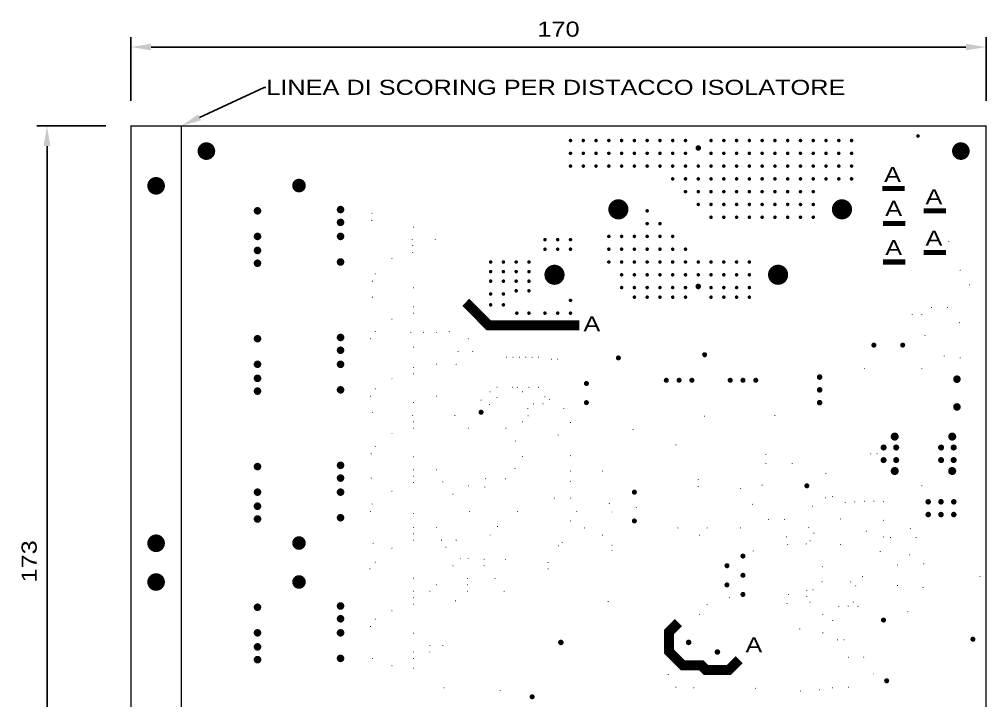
# Model space of a CAD drawing. Extents: x 488 to 701, y 648 to 929.
# Drawn here: x 488.4 to 680.7, y 794 to 929.3 of the extents above; entities that cross this region are included whole.
import ezdxf
from ezdxf import colors
from ezdxf.entities.mleader import LeaderData, LeaderLine
from ezdxf.math import Vec2, Vec3

# ---------------------------------------------------------------- set-up
doc = ezdxf.new("R2010")
doc.units = 0
doc.header["$LTSCALE"] = 10
doc.header["$MEASUREMENT"] = 0
doc.layers.get('0').update_dxf_attribs({"linetype": 'CONTINUOUS'})
doc.layers.get('Defpoints').update_dxf_attribs({"linetype": 'CONTINUOUS'})
for name, color, linetype in [('25-334-1_DRL', 1, 'CONTINUOUS'), ('QUOTE', 6, 'CONTINUOUS'), ('THRUHOLE_NPT', 15, 'CONTINUOUS'), ('THRUHOLE_TAP', 7, 'CONTINUOUS')]:
    doc.layers.add(name, color=color, linetype=linetype)
doc.styles.add('STILE3', font='arial.ttf', dxfattribs={"width": 1.2, "height": 3})
doc.dimstyles.new('QUOTE', dxfattribs={"dimscale": 0, "dimtxt": 3, "dimasz": 4, "dimexe": 2, "dimexo": 5, "dimgap": 2, "dimtad": 1, "dimdec": 1, "dimzin": 13, "dimdsep": 46, "dimtxsty": 'STILE3', "dimcen": 0, "dimclrt": 7, "dimadec": 0, "dimazin": 0, "dimtfac": 0.666667, "dimtdec": 1, "dimtofl": 0, "dimtmove": 2, "dimatfit": 3, "dimfxl": 0, "dimtolj": 1, "dimtzin": 13, "dimarcsym": 0})

# ---------------------------------------------------------------- blocks, each defined once
blk = doc.blocks.new('*D21')
at = {"layer": 'Defpoints', "color": 0, "transparency": 16777216}
for p in [(680.54, 923.78), (510.54, 908.12), (680.54, 908.12)]:
    blk.add_point(p, dxfattribs=at)
at = {"layer": 'QUOTE', "color": 0, "lineweight": -2, "transparency": 16777216}
for p, q in [((510.54, 913.12), (510.54, 925.78)), ((680.54, 913.12), (680.54, 925.78)), ((514.54, 923.78), (676.54, 923.78))]:
    blk.add_line(p, q, dxfattribs=at)
at = {"layer": 'QUOTE', "color": 0, "transparency": 16777216}
for points in [[(514.54, 924.45), (514.54, 923.12), (510.54, 923.78)], [(676.54, 924.45), (676.54, 923.12), (680.54, 923.78)]]:
    blk.add_solid(points, dxfattribs=at)
at = {"layer": 'QUOTE', "color": 7, "transparency": 16777216, "insert": (595.54, 927.32), "char_height": 3, "attachment_point": 5, "style": 'STILE3'}
blk.add_mtext('\\A1;170', dxfattribs=at)
blk = doc.blocks.new('*D22')
at = {"layer": 'Defpoints', "color": 0, "transparency": 16777216}
for p in [(510.54, 908.12), (493.85, 735.12), (510.54, 735.12)]:
    blk.add_point(p, dxfattribs=at)
at = {"layer": 'QUOTE', "color": 0, "lineweight": -2, "transparency": 16777216}
for p, q in [((505.54, 908.12), (491.85, 908.12)), ((493.85, 904.12), (493.85, 739.12)), ((505.54, 735.12), (491.85, 735.12))]:
    blk.add_line(p, q, dxfattribs=at)
at = {"layer": 'QUOTE', "color": 0, "transparency": 16777216}
for points in [[(493.19, 904.12), (494.52, 904.12), (493.85, 908.12)], [(493.19, 739.12), (494.52, 739.12), (493.85, 735.12)]]:
    blk.add_solid(points, dxfattribs=at)
at = {"layer": 'QUOTE', "color": 7, "transparency": 16777216, "insert": (490.32, 821.62), "char_height": 3, "attachment_point": 5, "rotation": 90, "style": 'STILE3'}
blk.add_mtext('\\A1;173', dxfattribs=at)
blk = doc.blocks.new('ROUND_1')
at = {"const_width": 1.75006}
blk.add_lwpolyline([(-0.87503, 0, 1), (0.87503, 0, 1)], format="xyb", close=True, dxfattribs=at)
blk = doc.blocks.new('ROUND_32')
at = {"const_width": 0.35052}
blk.add_lwpolyline([(-0.17526, 0, 1), (0.17526, 0, 1)], format="xyb", close=True, dxfattribs=at)
blk = doc.blocks.new('ROUND_42')
at = {"const_width": 0.35052}
blk.add_lwpolyline([(-0.17526, 0, 1), (0.17526, 0, 1)], format="xyb", close=True, dxfattribs=at)
blk = doc.blocks.new('ROUND_74')
at = {"const_width": 1.35001}
blk.add_lwpolyline([(-0.675004, 0, 1), (0.675004, 0, 1)], format="xyb", close=True, dxfattribs=at)
blk = doc.blocks.new('ROUND_75')
at = {"const_width": 0.54991}
blk.add_lwpolyline([(-0.274954, 0, 1), (0.274954, 0, 1)], format="xyb", close=True, dxfattribs=at)
blk = doc.blocks.new('ROUND_77')
at = {"const_width": 2.00025}
blk.add_lwpolyline([(-1.000124, 0, 1), (1.000124, 0, 1)], format="xyb", close=True, dxfattribs=at)
blk = doc.blocks.new('ROUND_78')
at = {"const_width": 0.75057}
blk.add_lwpolyline([(-0.375284, 0, 1), (0.375284, 0, 1)], format="xyb", close=True, dxfattribs=at)
blk = doc.blocks.new('ROUND_79')
at = {"const_width": 0.8001}
blk.add_lwpolyline([(-0.40005, 0, 1), (0.40005, 0, 1)], format="xyb", close=True, dxfattribs=at)
blk = doc.blocks.new('ROUND_80')
at = {"const_width": 0.59944}
blk.add_lwpolyline([(-0.29972, 0, 1), (0.29972, 0, 1)], format="xyb", close=True, dxfattribs=at)
blk = doc.blocks.new('ROUND_81')
at = {"const_width": 0.50038}
blk.add_lwpolyline([(-0.25019, 0, 1), (0.25019, 0, 1)], format="xyb", close=True, dxfattribs=at)
blk = doc.blocks.new('ROUND_82')
at = {"const_width": 0.10033}
blk.add_lwpolyline([(-0.050164, 0, 1), (0.050164, 0, 1)], format="xyb", close=True, dxfattribs=at)
blk = doc.blocks.new('ROUND_84')
at = {"const_width": 0.10033}
blk.add_lwpolyline([(-0.050164, 0, 1), (0.050164, 0, 1)], format="xyb", close=True, dxfattribs=at)
blk = doc.blocks.new('ROUND_85')
at = {"const_width": 0.10033}
blk.add_lwpolyline([(-0.050164, 0, 1), (0.050164, 0, 1)], format="xyb", close=True, dxfattribs=at)
blk = doc.blocks.new('ROUND_35')
at = {"const_width": 0.10033}
blk.add_lwpolyline([(-0.050164, 0, 1), (0.050164, 0, 1)], format="xyb", close=True, dxfattribs=at)
blk = doc.blocks.new('ROUND_71')
at = {"const_width": 0.50038}
blk.add_lwpolyline([(-0.25019, 0, 1), (0.25019, 0, 1)], format="xyb", close=True, dxfattribs=at)

msp = doc.modelspace()

# ---------------------------------------------------------------- linework, layer by layer
at = {"layer": '25-334-1_DRL'}
for points, const_width in [([(510.54, 908.12), (510.54, 735.12), (680.54, 735.12), (680.54, 908.12), (510.54, 908.12)], 0.254), ([(520.54, 735.12), (520.54, 908.12)], 0.254), ([(664.35, 895.69), (659.91, 895.69)], 1), ([(668.16, 891.25), (672.61, 891.25)], 1), ([(660.03, 888.71), (664.48, 888.71)], 1), ([(668.16, 882.99), (672.61, 882.99)], 1), ([(664.48, 881.09), (660.03, 881.09)], 1), ([(577.1, 873.09), (581.67, 868.52), (599.71, 868.52)], 2), ([(631.46, 802.1), (629.43, 800.06), (624.85, 800.06), (623.96, 800.95), (620.28, 800.95), (617.49, 803.75), (617.49, 807.56), (619.39, 809.46)], 2)]:
    msp.add_lwpolyline(points, dxfattribs=dict(at, const_width=const_width))

# ---------------------------------------------------------------- block references
for name, p in [('ROUND_42', (667.02, 906.11)), ('ROUND_1', (525.54, 903.12)), ('ROUND_32', (597.93, 905.22)), ('ROUND_32', (600.47, 905.22)), ('ROUND_32', (603.01, 905.22)), ('ROUND_32', (605.55, 905.22)), ('ROUND_32', (608.09, 905.22)), ('ROUND_32', (610.63, 905.22)), ('ROUND_32', (613.17, 905.22)), ('ROUND_32', (615.71, 905.22)), ('ROUND_32', (618.25, 905.22)), ('ROUND_32', (620.79, 905.22)), ('ROUND_75', (623.33, 903.73)), ('ROUND_32', (625.87, 905.22)), ('ROUND_32', (628.41, 905.22)), ('ROUND_32', (630.95, 905.22)), ('ROUND_32', (633.49, 905.22)), ('ROUND_32', (636.03, 905.22)), ('ROUND_32', (638.57, 905.22)), ('ROUND_32', (641.11, 905.22)), ('ROUND_32', (643.65, 905.22)), ('ROUND_32', (646.19, 905.22)), ('ROUND_32', (648.73, 905.22)), ('ROUND_32', (651.27, 905.22)), ('ROUND_32', (653.81, 905.22)), ('ROUND_1', (675.54, 903.12)), ('ROUND_32', (597.93, 902.68)), ('ROUND_32', (600.47, 902.68)), ('ROUND_32', (603.01, 902.68)), ('ROUND_32', (605.55, 902.68)), ('ROUND_32', (608.09, 902.68)), ('ROUND_32', (610.63, 902.68)), ('ROUND_32', (613.17, 902.68)), ('ROUND_32', (615.71, 902.68)), ('ROUND_32', (618.25, 902.68)), ('ROUND_32', (620.79, 902.68)), ('ROUND_32', (625.87, 902.68)), ('ROUND_32', (628.41, 902.68)), ('ROUND_32', (630.95, 902.68)), ('ROUND_32', (633.49, 902.68)), ('ROUND_32', (636.03, 902.68)), ('ROUND_32', (638.57, 902.68)), ('ROUND_32', (641.11, 902.68)), ('ROUND_32', (643.65, 902.68)), ('ROUND_32', (646.19, 902.68)), ('ROUND_32', (648.73, 902.68)), ('ROUND_32', (651.27, 902.68)), ('ROUND_32', (653.81, 902.68)), ('ROUND_32', (597.93, 900.14)), ('ROUND_32', (600.47, 900.14)), ('ROUND_32', (603.01, 900.14)), ('ROUND_32', (605.55, 900.14)), ('ROUND_32', (608.09, 900.14)), ('ROUND_32', (610.63, 900.14)), ('ROUND_32', (613.17, 900.14)), ('ROUND_32', (615.71, 900.14)), ('ROUND_32', (618.25, 900.14)), ('ROUND_32', (620.79, 900.14)), ('ROUND_32', (623.33, 900.14)), ('ROUND_32', (625.87, 900.14)), ('ROUND_32', (628.41, 900.14)), ('ROUND_32', (630.95, 900.14)), ('ROUND_32', (633.49, 900.14)), ('ROUND_32', (636.03, 900.14)), ('ROUND_32', (638.57, 900.14)), ('ROUND_32', (641.11, 900.14)), ('ROUND_32', (643.65, 900.14)), ('ROUND_32', (646.19, 900.14)), ('ROUND_32', (648.73, 900.14)), ('ROUND_32', (651.27, 900.14)), ('ROUND_32', (653.81, 900.14)), ('ROUND_1', (515.54, 896.22)), ('ROUND_74', (543.95, 896.27)), ('ROUND_32', (618.25, 897.6)), ('ROUND_32', (620.79, 897.6)), ('ROUND_32', (623.33, 897.6)), ('ROUND_32', (625.87, 897.6)), ('ROUND_32', (628.41, 897.6)), ('ROUND_32', (630.95, 897.6)), ('ROUND_32', (633.49, 897.6)), ('ROUND_32', (636.03, 897.6)), ('ROUND_32', (638.57, 897.6)), ('ROUND_32', (641.11, 897.6)), ('ROUND_32', (643.65, 897.6)), ('ROUND_32', (646.19, 897.6)), ('ROUND_32', (648.73, 897.6)), ('ROUND_32', (651.27, 897.6)), ('ROUND_32', (653.81, 897.6)), ('ROUND_32', (620.79, 895.06)), ('ROUND_32', (623.33, 895.06)), ('ROUND_32', (625.87, 895.06)), ('ROUND_32', (628.41, 895.06)), ('ROUND_32', (630.95, 895.06)), ('ROUND_32', (633.49, 895.06)), ('ROUND_32', (636.03, 895.06)), ('ROUND_32', (638.57, 895.06)), ('ROUND_32', (641.11, 895.06)), ('ROUND_32', (643.65, 895.06)), ('ROUND_32', (646.19, 895.06)), ('ROUND_77', (607.45, 891.55)), ('ROUND_32', (623.33, 892.52)), ('ROUND_32', (625.87, 892.52)), ('ROUND_32', (628.41, 892.52)), ('ROUND_32', (630.95, 892.52)), ('ROUND_32', (633.49, 892.52)), ('ROUND_32', (636.03, 892.52)), ('ROUND_32', (638.57, 892.52)), ('ROUND_32', (641.11, 892.52)), ('ROUND_32', (643.65, 892.52)), ('ROUND_32', (646.19, 892.52)), ('ROUND_77', (651.9, 891.55)), ('ROUND_78', (535.7, 891.25)), ('ROUND_78', (552.21, 891.5)), ('ROUND_85', (558.48, 890.79)), ('ROUND_32', (613.17, 891.25)), ('ROUND_78', (552.21, 888.96)), ('ROUND_85', (558.43, 889.34)), ('ROUND_32', (613.17, 888.71)), ('ROUND_32', (615.71, 888.71)), ('ROUND_32', (625.87, 889.98)), ('ROUND_32', (628.41, 889.98)), ('ROUND_32', (630.95, 889.98)), ('ROUND_32', (633.49, 889.98)), ('ROUND_32', (636.03, 889.98)), ('ROUND_32', (638.57, 889.98)), ('ROUND_32', (641.11, 889.98)), ('ROUND_32', (643.65, 889.98)), ('ROUND_32', (646.19, 889.98)), ('ROUND_78', (535.7, 886.17)), ('ROUND_78', (552.21, 886.17)), ('ROUND_85', (566.74, 888)), ('ROUND_84', (566.43, 885.53)), ('ROUND_84', (571.01, 885.53)), ('ROUND_32', (592.85, 885.53)), ('ROUND_32', (595.39, 885.53)), ('ROUND_32', (597.93, 885.53)), ('ROUND_32', (605.55, 886.17)), ('ROUND_32', (608.09, 886.17)), ('ROUND_32', (610.63, 886.17)), ('ROUND_32', (613.17, 886.17)), ('ROUND_32', (615.71, 886.17)), ('ROUND_32', (618.25, 886.17)), ('ROUND_85', (673.16, 885.2)), ('ROUND_78', (535.7, 883.38)), ('ROUND_85', (566.56, 884.39)), ('ROUND_85', (566.56, 882.99)), ('ROUND_32', (592.85, 883.63)), ('ROUND_32', (595.39, 883.63)), ('ROUND_32', (597.93, 883.63)), ('ROUND_32', (605.55, 883.63)), ('ROUND_32', (608.09, 883.63)), ('ROUND_32', (610.63, 883.63)), ('ROUND_32', (613.17, 883.63)), ('ROUND_32', (615.71, 883.63)), ('ROUND_32', (618.25, 883.63)), ('ROUND_32', (620.79, 883.63)), ('ROUND_78', (535.7, 880.84)), ('ROUND_78', (552.21, 881.09)), ('ROUND_85', (562.44, 881.79)), ('ROUND_32', (582.05, 881.09)), ('ROUND_32', (584.59, 881.09)), ('ROUND_32', (587.13, 881.09)), ('ROUND_32', (589.67, 881.09)), ('ROUND_32', (605.55, 881.09)), ('ROUND_32', (608.09, 881.09)), ('ROUND_32', (610.63, 881.09)), ('ROUND_32', (613.17, 881.09)), ('ROUND_32', (615.71, 881.09)), ('ROUND_32', (618.25, 881.09)), ('ROUND_32', (620.79, 881.09)), ('ROUND_32', (623.33, 881.09)), ('ROUND_32', (625.87, 881.09)), ('ROUND_32', (628.41, 881.09)), ('ROUND_32', (630.95, 881.09)), ('ROUND_32', (633.49, 881.09)), ('ROUND_32', (582.05, 879.18)), ('ROUND_32', (584.59, 879.18)), ('ROUND_32', (587.13, 879.18)), ('ROUND_32', (589.67, 879.18)), ('ROUND_77', (594.75, 878.55)), ('ROUND_32', (608.09, 878.55)), ('ROUND_32', (610.63, 878.55)), ('ROUND_32', (613.17, 878.55)), ('ROUND_32', (615.71, 878.55)), ('ROUND_32', (618.25, 878.55)), ('ROUND_32', (620.79, 878.55)), ('ROUND_32', (623.33, 878.55)), ('ROUND_32', (625.87, 878.55)), ('ROUND_32', (628.41, 878.55)), ('ROUND_32', (630.95, 878.55)), ('ROUND_32', (633.49, 878.55)), ('ROUND_77', (639.2, 878.55)), ('ROUND_85', (675.4, 879.44)), ('ROUND_85', (558.56, 877.28)), ('ROUND_85', (559.12, 878.73)), ('ROUND_32', (582.05, 877.28)), ('ROUND_32', (584.59, 877.28)), ('ROUND_32', (587.13, 877.28)), ('ROUND_32', (589.67, 877.28)), ('ROUND_85', (566.74, 875.96)), ('ROUND_32', (582.05, 874.74)), ('ROUND_32', (584.59, 874.74)), ('ROUND_32', (587.13, 875.37)), ('ROUND_32', (589.67, 875.37)), ('ROUND_32', (608.09, 876.01)), ('ROUND_32', (610.63, 876.01)), ('ROUND_32', (613.17, 876.01)), ('ROUND_32', (615.71, 876.01)), ('ROUND_32', (618.25, 876.01)), ('ROUND_32', (620.79, 876.01)), ('ROUND_75', (623.33, 876.23)), ('ROUND_32', (625.87, 876.01)), ('ROUND_32', (628.41, 876.01)), ('ROUND_32', (630.95, 876.01)), ('ROUND_32', (633.49, 876.01)), ('ROUND_85', (677.23, 876.57)), ('ROUND_84', (558.56, 874.1)), ('ROUND_32', (597.93, 873.47)), ('ROUND_32', (610.63, 874.1)), ('ROUND_32', (613.17, 874.1)), ('ROUND_32', (615.71, 874.1)), ('ROUND_32', (618.25, 874.1)), ('ROUND_32', (620.79, 874.1)), ('ROUND_32', (625.87, 874.1)), ('ROUND_32', (628.41, 874.1)), ('ROUND_32', (630.95, 874.1)), ('ROUND_32', (633.49, 874.1)), ('ROUND_85', (566.69, 872.2)), ('ROUND_32', (582.05, 872.58)), ('ROUND_32', (584.59, 872.58)), ('ROUND_32', (587.26, 870.93)), ('ROUND_32', (589.67, 870.93)), ('ROUND_32', (592.85, 870.93)), ('ROUND_32', (595.39, 870.93)), ('ROUND_32', (597.93, 870.93)), ('ROUND_85', (669.68, 872.07)), ('ROUND_85', (672.86, 872.07)), ('ROUND_85', (562.44, 869.72)), ('ROUND_85', (566.69, 870.93)), ('ROUND_85', (665.87, 870.68)), ('ROUND_85', (667.78, 870.68)), ('ROUND_85', (559.12, 867.3)), ('ROUND_85', (573.8, 867.25)), ('ROUND_84', (675.27, 869.02)), ('ROUND_78', (535.7, 865.85)), ('ROUND_78', (552.21, 866.1)), ('ROUND_85', (558.18, 865.85)), ('ROUND_84', (566.18, 867.12)), ('ROUND_84', (568.72, 867.12)), ('ROUND_84', (571.26, 867.12)), ('ROUND_84', (577.61, 865.85)), ('ROUND_85', (668.41, 866.48)), ('ROUND_78', (552.21, 863.56)), ('ROUND_85', (566.74, 864.15)), ('ROUND_81', (658.25, 864.58)), ('ROUND_81', (663.97, 864.58)), ('ROUND_85', (575.58, 863.31)), ('ROUND_85', (578.5, 863.31)), ('ROUND_84', (585.23, 862.17)), ('ROUND_84', (586.5, 862.17)), ('ROUND_85', (587.77, 862.17)), ('ROUND_84', (589.04, 862.17)), ('ROUND_84', (590.31, 862.17)), ('ROUND_84', (591.6, 862.17)), ('ROUND_85', (594.12, 861.79)), ('ROUND_85', (595.39, 861.79)), ('ROUND_81', (607.45, 862.04)), ('ROUND_81', (624.6, 862.67)), ('ROUND_85', (672.22, 862.42)), ('ROUND_85', (675.4, 862.04)), ('ROUND_78', (535.7, 860.77)), ('ROUND_78', (552.21, 860.77)), ('ROUND_85', (566.69, 860.13)), ('ROUND_84', (571.26, 860.77)), ('ROUND_84', (575.2, 860.77)), ('ROUND_85', (656.35, 859.91)), ('ROUND_85', (667.78, 859.88)), ('ROUND_78', (535.7, 857.98)), ('ROUND_85', (562.44, 857.91)), ('ROUND_85', (566.69, 858.86)), ('ROUND_81', (616.98, 857.59)), ('ROUND_81', (619.52, 857.59)), ('ROUND_81', (622.06, 857.59)), ('ROUND_81', (629.68, 857.59)), ('ROUND_81', (632.22, 857.59)), ('ROUND_81', (634.76, 857.59)), ('ROUND_75', (647.46, 858.23)), ('ROUND_78', (674.76, 857.81)), ('ROUND_78', (535.7, 855.44)), ('ROUND_78', (552.21, 855.69)), ('ROUND_85', (559.12, 855.89)), ('ROUND_85', (583.32, 856.2)), ('ROUND_85', (586.37, 856.2)), ('ROUND_85', (587.39, 856.2)), ('ROUND_85', (589.67, 856.2)), ('ROUND_85', (591.58, 856.2)), ('ROUND_81', (601.1, 856.96)), ('ROUND_75', (647.46, 855.69)), ('ROUND_85', (558.18, 854.42)), ('ROUND_85', (571.26, 854.42)), ('ROUND_85', (581.93, 855.31)), ('ROUND_85', (583.32, 854.17)), ('ROUND_85', (588.4, 855.31)), ('ROUND_85', (592.85, 854.29)), ('ROUND_84', (593.74, 853.78)), ('ROUND_85', (566.74, 853.2)), ('ROUND_85', (580.15, 853.66)), ('ROUND_85', (581.8, 852.77)), ('ROUND_85', (589.47, 851.96)), ('ROUND_85', (590.56, 852.9)), ('ROUND_85', (592.47, 852.9)), ('ROUND_85', (596.58, 851.96)), ('ROUND_81', (601.1, 853.15)), ('ROUND_75', (647.46, 853.15)), ('ROUND_78', (674.76, 852.3)), ('ROUND_84', (558.56, 851.24)), ('ROUND_84', (566.56, 850.61)), ('ROUND_84', (574.94, 850.61)), ('ROUND_81', (580.15, 851.24)), ('ROUND_85', (589.5, 850.53)), ('ROUND_85', (624.6, 850.48)), ('ROUND_85', (638.57, 850.61)), ('ROUND_85', (566.69, 849.34)), ('ROUND_85', (566.69, 848.07)), ('ROUND_85', (577.61, 848.07)), ('ROUND_85', (585.1, 848.07)), ('ROUND_84', (588.4, 849.34)), ('ROUND_85', (597.93, 849.21)), ('ROUND_85', (562.44, 846.99)), ('ROUND_85', (595.47, 846.72)), ('ROUND_85', (610.38, 847.82)), ('ROUND_79', (662.39, 846.41)), ('ROUND_79', (673.82, 846.41)), ('ROUND_85', (559.12, 844.44)), ('ROUND_85', (587.01, 845.53)), ('ROUND_85', (618.88, 844.77)), ('ROUND_80', (660.18, 844.24)), ('ROUND_80', (662.68, 844.24)), ('ROUND_80', (671.61, 844.24)), ('ROUND_80', (674.11, 844.24)), ('ROUND_85', (558.31, 842.99)), ('ROUND_85', (566.74, 842.41)), ('ROUND_85', (588.4, 842.48)), ('ROUND_85', (597.93, 842.61)), ('ROUND_85', (636.79, 842.86)), ('ROUND_85', (657.62, 842.99)), ('ROUND_85', (658.89, 842.99)), ('ROUND_78', (535.7, 840.45)), ('ROUND_78', (552.21, 840.7)), ('ROUND_84', (636.79, 841.08)), ('ROUND_84', (642, 841.08)), ('ROUND_80', (660.18, 841.74)), ('ROUND_80', (662.68, 841.74)), ('ROUND_80', (671.61, 841.74)), ('ROUND_80', (674.11, 841.74)), ('ROUND_78', (552.21, 838.16)), ('ROUND_84', (566.69, 839.81)), ('ROUND_85', (566.69, 838.54)), ('ROUND_84', (571.26, 839.81)), ('ROUND_85', (586.88, 840.07)), ('ROUND_84', (597.93, 839.56)), ('ROUND_84', (604.28, 839.56)), ('ROUND_85', (648.68, 839.1)), ('ROUND_79', (662.39, 839.57)), ('ROUND_79', (673.82, 839.57)), ('ROUND_85', (558.3, 838.16)), ('ROUND_85', (566.69, 837.27)), ('ROUND_84', (572.53, 837.4)), ('ROUND_85', (577.61, 836.64)), ('ROUND_85', (581.04, 838.04)), ('ROUND_85', (584.98, 838.04)), ('ROUND_85', (597.93, 837.53)), ('ROUND_85', (623.33, 837.91)), ('ROUND_85', (623.33, 836.51)), ('ROUND_85', (636.03, 836.77)), ('ROUND_81', (644.92, 836.64)), ('ROUND_84', (667.78, 836.64)), ('ROUND_78', (535.7, 835.37)), ('ROUND_78', (552.21, 835.37)), ('ROUND_85', (562.44, 835.56)), ('ROUND_85', (574.56, 834.99)), ('ROUND_84', (580.91, 836.39)), ('ROUND_81', (610.63, 835.37)), ('ROUND_85', (631.71, 836.13)), ('ROUND_78', (535.7, 832.58)), ('ROUND_85', (558.48, 833.01)), ('ROUND_85', (594.7, 834.18)), ('ROUND_85', (597.98, 834.18)), ('ROUND_85', (605.63, 833.13)), ('ROUND_85', (634.12, 832.96)), ('ROUND_85', (648.6, 834.23)), ('ROUND_85', (650, 834.48)), ('ROUND_85', (652.54, 833.34)), ('ROUND_85', (654.44, 833.46)), ('ROUND_85', (656.35, 833.59)), ('ROUND_85', (658.25, 833.59)), ('ROUND_85', (660.16, 833.46)), ('ROUND_75', (669.05, 833.46)), ('ROUND_75', (671.59, 833.46)), ('ROUND_75', (674.13, 833.46)), ('ROUND_78', (552.21, 830.29)), ('ROUND_85', (558.18, 831.56)), ('ROUND_85', (566.74, 831.1)), ('ROUND_82', (577.86, 831.56)), ('ROUND_85', (587.39, 831.56)), ('ROUND_85', (599.2, 831.56)), ('ROUND_85', (606.18, 831.43)), ('ROUND_85', (611.01, 832.32)), ('ROUND_85', (646.06, 832.58)), ('ROUND_75', (669.05, 830.92)), ('ROUND_75', (671.59, 830.92)), ('ROUND_75', (674.13, 830.92)), ('ROUND_78', (535.7, 830.04)), ('ROUND_85', (597.93, 829.65)), ('ROUND_81', (610.63, 829.65)), ('ROUND_85', (637.3, 829.91)), ('ROUND_85', (640.47, 829.91)), ('ROUND_85', (651.62, 830.04)), ('ROUND_84', (660.16, 829.78)), ('ROUND_1', (515.54, 825.22)), ('ROUND_84', (566.69, 828.38)), ('ROUND_85', (566.69, 827.11)), ('ROUND_84', (571.26, 828.38)), ('ROUND_85', (581.93, 826.86)), ('ROUND_85', (583.4, 828.56)), ('ROUND_85', (600.72, 828.26)), ('ROUND_85', (619.27, 828.26)), ('ROUND_85', (625.11, 828.26)), ('ROUND_85', (631.71, 828.26)), ('ROUND_84', (645.3, 828.38)), ('ROUND_85', (646.32, 827.24)), ('ROUND_84', (656.73, 827.62)), ('ROUND_85', (665.49, 828.13)), ('ROUND_74', (543.95, 825.27)), ('ROUND_84', (558.69, 825.21)), ('ROUND_85', (566.69, 825.84)), ('ROUND_84', (572.28, 825.84)), ('ROUND_84', (575.2, 825.84)), ('ROUND_84', (596.28, 825.34)), ('ROUND_85', (604.28, 826.84)), ('ROUND_85', (623.58, 826.84)), ('ROUND_85', (640.86, 826.48)), ('ROUND_85', (641.11, 824.96)), ('ROUND_85', (644.79, 825.08)), ('ROUND_85', (645.55, 825.72)), ('ROUND_85', (651.63, 824.97)), ('ROUND_84', (660.16, 826.48)), ('ROUND_85', (661.56, 826.35)), ('ROUND_85', (666.64, 826.35)), ('ROUND_85', (562.44, 824.25)), ('ROUND_85', (573.16, 824.45)), ('ROUND_85', (595.52, 824.7)), ('ROUND_84', (606.18, 824.83)), ('ROUND_84', (606.18, 823.81)), ('ROUND_81', (632.22, 822.67)), ('ROUND_85', (634.25, 823.69)), ('ROUND_84', (659.51, 823.57)), ('ROUND_85', (559.12, 821.45)), ('ROUND_84', (576.09, 822.16)), ('ROUND_84', (577.61, 822.16)), ('ROUND_85', (580.78, 822.03)), ('ROUND_85', (584.98, 822.03)), ('ROUND_84', (593.48, 821.4)), ('ROUND_81', (629.04, 820.76)), ('ROUND_85', (665.37, 822.92)), ('ROUND_85', (668.16, 821.15)), ('ROUND_1', (515.54, 817.52)), ('ROUND_85', (558.05, 820.13)), ('ROUND_85', (574.56, 820.76)), ('ROUND_85', (580.78, 820.76)), ('ROUND_84', (593.48, 820.13)), ('ROUND_81', (632.22, 818.86)), ('ROUND_84', (648.03, 820.57)), ('ROUND_85', (662.95, 820.89)), ('ROUND_74', (543.95, 817.53)), ('ROUND_85', (566.74, 818.3)), ('ROUND_84', (577.48, 818.22)), ('ROUND_84', (582.94, 818.22)), ('ROUND_81', (629.04, 816.95)), ('ROUND_85', (647.95, 817.57)), ('ROUND_85', (653.64, 817.54)), ('ROUND_84', (655.97, 818.61)), ('ROUND_84', (679.34, 818.61)), ('ROUND_84', (566.69, 815.68)), ('ROUND_85', (569.99, 815.68)), ('ROUND_85', (571.26, 816.95)), ('ROUND_85', (577.48, 816.95)), ('ROUND_85', (577.48, 815.68)), ('ROUND_85', (584.72, 815.68)), ('ROUND_81', (632.22, 815.05)), ('ROUND_84', (644.92, 815.81)), ('ROUND_85', (646.15, 815.98)), ('ROUND_84', (654.64, 816.77)), ('ROUND_85', (662.95, 816.83)), ('ROUND_85', (668.03, 816.45)), ('ROUND_78', (552.21, 812.76)), ('ROUND_85', (566.69, 814.41)), ('ROUND_84', (575.07, 813.78)), ('ROUND_84', (605.42, 813.65)), ('ROUND_85', (629.55, 814.41)), ('ROUND_85', (641.24, 815.05)), ('ROUND_85', (644.92, 814.67)), ('ROUND_84', (645.53, 813.53)), ('ROUND_84', (654.14, 813.53)), ('ROUND_78', (535.7, 812.51)), ('ROUND_85', (562.44, 811.81)), ('ROUND_85', (566.69, 813.14)), ('ROUND_85', (625.11, 813.02)), ('ROUND_85', (640.98, 813.27)), ('ROUND_85', (651.27, 812.64)), ('ROUND_82', (653.14, 812.73)), ('ROUND_84', (655.08, 812.64)), ('ROUND_85', (664.99, 811.62)), ('ROUND_78', (552.21, 810.22)), ('ROUND_85', (559.12, 810.15)), ('ROUND_85', (623.58, 811.11)), ('ROUND_85', (648.09, 811.11)), ('ROUND_85', (650.08, 809.89)), ('ROUND_81', (660.16, 809.97)), ('ROUND_78', (535.7, 807.43)), ('ROUND_78', (552.21, 807.43)), ('ROUND_85', (558.18, 808.7)), ('ROUND_85', (643.52, 808.19)), ('ROUND_85', (566.74, 807.35)), ('ROUND_75', (596.02, 805.52)), ('ROUND_75', (621.42, 805.52)), ('ROUND_85', (648.09, 807.43)), ('ROUND_85', (651.02, 806.03)), ('ROUND_85', (652.29, 806.03)), ('ROUND_81', (677.94, 806.16)), ('ROUND_78', (535.7, 804.64)), ('ROUND_84', (569.99, 804.89)), ('ROUND_84', (572.53, 804.89)), ('ROUND_75', (627.14, 803.62)), ('ROUND_78', (535.7, 802.1)), ('ROUND_78', (552.21, 802.35)), ('ROUND_85', (558.56, 802.35)), ('ROUND_85', (566.69, 803.62)), ('ROUND_85', (566.69, 802.35)), ('ROUND_85', (569.99, 803.62)), ('ROUND_85', (653.17, 802.6)), ('ROUND_85', (656.22, 802.6)), ('ROUND_85', (562.44, 800.89)), ('ROUND_85', (566.74, 800.39)), ('ROUND_85', (617.36, 799.17)), ('ROUND_84', (658.2, 799.25)), ('ROUND_81', (660.79, 797.9)), ('ROUND_85', (572.78, 796.51)), ('ROUND_85', (618.88, 796.63)), ('ROUND_85', (622.44, 796.51)), ('ROUND_85', (634.73, 796.41)), ('ROUND_85', (647.46, 796.13)), ('ROUND_85', (650, 796.51)), ('ROUND_85', (653.17, 796.63)), ('ROUND_85', (583.96, 796)), ('ROUND_81', (590.31, 794.73)), ('ROUND_85', (643.65, 795.87))]:
    msp.add_blockref(name, p, dxfattribs=at)
at = {"layer": 'THRUHOLE_NPT'}
for p in [(525.54, 903.12), (675.54, 903.12), (515.54, 896.22), (515.54, 825.22), (515.54, 817.52)]:
    msp.add_blockref('ROUND_1', p, dxfattribs=at)
at = {"layer": 'THRUHOLE_TAP'}
for name, p in [('ROUND_32', (667.02, 906.11)), ('ROUND_32', (597.93, 905.22)), ('ROUND_32', (600.47, 905.22)), ('ROUND_32', (603.01, 905.22)), ('ROUND_32', (605.55, 905.22)), ('ROUND_32', (608.09, 905.22)), ('ROUND_32', (610.63, 905.22)), ('ROUND_32', (613.17, 905.22)), ('ROUND_32', (615.71, 905.22)), ('ROUND_32', (618.25, 905.22)), ('ROUND_32', (620.79, 905.22)), ('ROUND_75', (623.33, 903.73)), ('ROUND_32', (625.87, 905.22)), ('ROUND_32', (628.41, 905.22)), ('ROUND_32', (630.95, 905.22)), ('ROUND_32', (633.49, 905.22)), ('ROUND_32', (636.03, 905.22)), ('ROUND_32', (638.57, 905.22)), ('ROUND_32', (641.11, 905.22)), ('ROUND_32', (643.65, 905.22)), ('ROUND_32', (646.19, 905.22)), ('ROUND_32', (648.73, 905.22)), ('ROUND_32', (651.27, 905.22)), ('ROUND_32', (653.81, 905.22)), ('ROUND_32', (597.93, 902.68)), ('ROUND_32', (600.47, 902.68)), ('ROUND_32', (603.01, 902.68)), ('ROUND_32', (605.55, 902.68)), ('ROUND_32', (608.09, 902.68)), ('ROUND_32', (610.63, 902.68)), ('ROUND_32', (613.17, 902.68)), ('ROUND_32', (615.71, 902.68)), ('ROUND_32', (618.25, 902.68)), ('ROUND_32', (620.79, 902.68)), ('ROUND_32', (625.87, 902.68)), ('ROUND_32', (628.41, 902.68)), ('ROUND_32', (630.95, 902.68)), ('ROUND_32', (633.49, 902.68)), ('ROUND_32', (636.03, 902.68)), ('ROUND_32', (638.57, 902.68)), ('ROUND_32', (641.11, 902.68)), ('ROUND_32', (643.65, 902.68)), ('ROUND_32', (646.19, 902.68)), ('ROUND_32', (648.73, 902.68)), ('ROUND_32', (651.27, 902.68)), ('ROUND_32', (653.81, 902.68)), ('ROUND_32', (597.93, 900.14)), ('ROUND_32', (600.47, 900.14)), ('ROUND_32', (603.01, 900.14)), ('ROUND_32', (605.55, 900.14)), ('ROUND_32', (608.09, 900.14)), ('ROUND_32', (610.63, 900.14)), ('ROUND_32', (613.17, 900.14)), ('ROUND_32', (615.71, 900.14)), ('ROUND_32', (618.25, 900.14)), ('ROUND_32', (620.79, 900.14)), ('ROUND_32', (623.33, 900.14)), ('ROUND_32', (625.87, 900.14)), ('ROUND_32', (628.41, 900.14)), ('ROUND_32', (630.95, 900.14)), ('ROUND_32', (633.49, 900.14)), ('ROUND_32', (636.03, 900.14)), ('ROUND_32', (638.57, 900.14)), ('ROUND_32', (641.11, 900.14)), ('ROUND_32', (643.65, 900.14)), ('ROUND_32', (646.19, 900.14)), ('ROUND_32', (648.73, 900.14)), ('ROUND_32', (651.27, 900.14)), ('ROUND_32', (653.81, 900.14)), ('ROUND_74', (543.95, 896.27)), ('ROUND_32', (618.25, 897.6)), ('ROUND_32', (620.79, 897.6)), ('ROUND_32', (623.33, 897.6)), ('ROUND_32', (625.87, 897.6)), ('ROUND_32', (628.41, 897.6)), ('ROUND_32', (630.95, 897.6)), ('ROUND_32', (633.49, 897.6)), ('ROUND_32', (636.03, 897.6)), ('ROUND_32', (638.57, 897.6)), ('ROUND_32', (641.11, 897.6)), ('ROUND_32', (643.65, 897.6)), ('ROUND_32', (646.19, 897.6)), ('ROUND_32', (648.73, 897.6)), ('ROUND_32', (651.27, 897.6)), ('ROUND_32', (653.81, 897.6)), ('ROUND_32', (620.79, 895.06)), ('ROUND_32', (623.33, 895.06)), ('ROUND_32', (625.87, 895.06)), ('ROUND_32', (628.41, 895.06)), ('ROUND_32', (630.95, 895.06)), ('ROUND_32', (633.49, 895.06)), ('ROUND_32', (636.03, 895.06)), ('ROUND_32', (638.57, 895.06)), ('ROUND_32', (641.11, 895.06)), ('ROUND_32', (643.65, 895.06)), ('ROUND_32', (646.19, 895.06)), ('ROUND_77', (607.45, 891.55)), ('ROUND_32', (623.33, 892.52)), ('ROUND_32', (625.87, 892.52)), ('ROUND_32', (628.41, 892.52)), ('ROUND_32', (630.95, 892.52)), ('ROUND_32', (633.49, 892.52)), ('ROUND_32', (636.03, 892.52)), ('ROUND_32', (638.57, 892.52)), ('ROUND_32', (641.11, 892.52)), ('ROUND_32', (643.65, 892.52)), ('ROUND_32', (646.19, 892.52)), ('ROUND_77', (651.9, 891.55)), ('ROUND_78', (535.7, 891.25)), ('ROUND_78', (552.21, 891.5)), ('ROUND_35', (558.48, 890.79)), ('ROUND_32', (613.17, 891.25)), ('ROUND_78', (552.21, 888.96)), ('ROUND_35', (558.43, 889.34)), ('ROUND_32', (613.17, 888.71)), ('ROUND_32', (615.71, 888.71)), ('ROUND_32', (625.87, 889.98)), ('ROUND_32', (628.41, 889.98)), ('ROUND_32', (630.95, 889.98)), ('ROUND_32', (633.49, 889.98)), ('ROUND_32', (636.03, 889.98)), ('ROUND_32', (638.57, 889.98)), ('ROUND_32', (641.11, 889.98)), ('ROUND_32', (643.65, 889.98)), ('ROUND_32', (646.19, 889.98)), ('ROUND_78', (535.7, 886.17)), ('ROUND_78', (552.21, 886.17)), ('ROUND_35', (566.74, 888)), ('ROUND_35', (566.43, 885.53)), ('ROUND_35', (571.01, 885.53)), ('ROUND_32', (592.85, 885.53)), ('ROUND_32', (595.39, 885.53)), ('ROUND_32', (597.93, 885.53)), ('ROUND_32', (605.55, 886.17)), ('ROUND_32', (608.09, 886.17)), ('ROUND_32', (610.63, 886.17)), ('ROUND_32', (613.17, 886.17)), ('ROUND_32', (615.71, 886.17)), ('ROUND_32', (618.25, 886.17)), ('ROUND_35', (673.16, 885.2)), ('ROUND_78', (535.7, 883.38)), ('ROUND_35', (566.56, 884.39)), ('ROUND_35', (566.56, 882.99)), ('ROUND_32', (592.85, 883.63)), ('ROUND_32', (595.39, 883.63)), ('ROUND_32', (597.93, 883.63)), ('ROUND_32', (605.55, 883.63)), ('ROUND_32', (608.09, 883.63)), ('ROUND_32', (610.63, 883.63)), ('ROUND_32', (613.17, 883.63)), ('ROUND_32', (615.71, 883.63)), ('ROUND_32', (618.25, 883.63)), ('ROUND_32', (620.79, 883.63)), ('ROUND_78', (535.7, 880.84)), ('ROUND_78', (552.21, 881.09)), ('ROUND_35', (562.44, 881.79)), ('ROUND_32', (582.05, 881.09)), ('ROUND_32', (584.59, 881.09)), ('ROUND_32', (587.13, 881.09)), ('ROUND_32', (589.67, 881.09)), ('ROUND_32', (605.55, 881.09)), ('ROUND_32', (608.09, 881.09)), ('ROUND_32', (610.63, 881.09)), ('ROUND_32', (613.17, 881.09)), ('ROUND_32', (615.71, 881.09)), ('ROUND_32', (618.25, 881.09)), ('ROUND_32', (620.79, 881.09)), ('ROUND_32', (623.33, 881.09)), ('ROUND_32', (625.87, 881.09)), ('ROUND_32', (628.41, 881.09)), ('ROUND_32', (630.95, 881.09)), ('ROUND_32', (633.49, 881.09)), ('ROUND_32', (582.05, 879.18)), ('ROUND_32', (584.59, 879.18)), ('ROUND_32', (587.13, 879.18)), ('ROUND_32', (589.67, 879.18)), ('ROUND_77', (594.75, 878.55)), ('ROUND_32', (608.09, 878.55)), ('ROUND_32', (610.63, 878.55)), ('ROUND_32', (613.17, 878.55)), ('ROUND_32', (615.71, 878.55)), ('ROUND_32', (618.25, 878.55)), ('ROUND_32', (620.79, 878.55)), ('ROUND_32', (623.33, 878.55)), ('ROUND_32', (625.87, 878.55)), ('ROUND_32', (628.41, 878.55)), ('ROUND_32', (630.95, 878.55)), ('ROUND_32', (633.49, 878.55)), ('ROUND_77', (639.2, 878.55)), ('ROUND_35', (675.4, 879.44)), ('ROUND_35', (558.56, 877.28)), ('ROUND_35', (559.12, 878.73)), ('ROUND_32', (582.05, 877.28)), ('ROUND_32', (584.59, 877.28)), ('ROUND_32', (587.13, 877.28)), ('ROUND_32', (589.67, 877.28)), ('ROUND_35', (566.74, 875.96)), ('ROUND_32', (582.05, 874.74)), ('ROUND_32', (584.59, 874.74)), ('ROUND_32', (587.13, 875.37)), ('ROUND_32', (589.67, 875.37)), ('ROUND_32', (608.09, 876.01)), ('ROUND_32', (610.63, 876.01)), ('ROUND_32', (613.17, 876.01)), ('ROUND_32', (615.71, 876.01)), ('ROUND_32', (618.25, 876.01)), ('ROUND_32', (620.79, 876.01)), ('ROUND_75', (623.33, 876.23)), ('ROUND_32', (625.87, 876.01)), ('ROUND_32', (628.41, 876.01)), ('ROUND_32', (630.95, 876.01)), ('ROUND_32', (633.49, 876.01)), ('ROUND_35', (677.23, 876.57)), ('ROUND_35', (558.56, 874.1)), ('ROUND_32', (597.93, 873.47)), ('ROUND_32', (610.63, 874.1)), ('ROUND_32', (613.17, 874.1)), ('ROUND_32', (615.71, 874.1)), ('ROUND_32', (618.25, 874.1)), ('ROUND_32', (620.79, 874.1)), ('ROUND_32', (625.87, 874.1)), ('ROUND_32', (628.41, 874.1)), ('ROUND_32', (630.95, 874.1)), ('ROUND_32', (633.49, 874.1)), ('ROUND_35', (566.69, 872.2)), ('ROUND_32', (582.05, 872.58)), ('ROUND_32', (584.59, 872.58)), ('ROUND_32', (587.26, 870.93)), ('ROUND_32', (589.67, 870.93)), ('ROUND_32', (592.85, 870.93)), ('ROUND_32', (595.39, 870.93)), ('ROUND_32', (597.93, 870.93)), ('ROUND_35', (669.68, 872.07)), ('ROUND_35', (672.86, 872.07)), ('ROUND_35', (562.44, 869.72)), ('ROUND_35', (566.69, 870.93)), ('ROUND_35', (665.87, 870.68)), ('ROUND_35', (667.78, 870.68)), ('ROUND_35', (559.12, 867.3)), ('ROUND_35', (573.8, 867.25)), ('ROUND_35', (675.27, 869.02)), ('ROUND_78', (535.7, 865.85)), ('ROUND_78', (552.21, 866.1)), ('ROUND_35', (558.18, 865.85)), ('ROUND_35', (566.18, 867.12)), ('ROUND_35', (568.72, 867.12)), ('ROUND_35', (571.26, 867.12)), ('ROUND_35', (577.61, 865.85)), ('ROUND_35', (668.41, 866.48)), ('ROUND_78', (552.21, 863.56)), ('ROUND_35', (566.74, 864.15)), ('ROUND_71', (658.25, 864.58)), ('ROUND_71', (663.97, 864.58)), ('ROUND_35', (575.58, 863.31)), ('ROUND_35', (578.5, 863.31)), ('ROUND_35', (585.23, 862.17)), ('ROUND_35', (586.5, 862.17)), ('ROUND_35', (587.77, 862.17)), ('ROUND_35', (589.04, 862.17)), ('ROUND_35', (590.31, 862.17)), ('ROUND_35', (591.6, 862.17)), ('ROUND_35', (594.12, 861.79)), ('ROUND_35', (595.39, 861.79)), ('ROUND_71', (607.45, 862.04)), ('ROUND_71', (624.6, 862.67)), ('ROUND_35', (672.22, 862.42)), ('ROUND_35', (675.4, 862.04)), ('ROUND_78', (535.7, 860.77)), ('ROUND_78', (552.21, 860.77)), ('ROUND_35', (566.69, 860.13)), ('ROUND_35', (571.26, 860.77)), ('ROUND_35', (575.2, 860.77)), ('ROUND_35', (656.35, 859.91)), ('ROUND_35', (667.78, 859.88)), ('ROUND_78', (535.7, 857.98)), ('ROUND_35', (562.44, 857.91)), ('ROUND_35', (566.69, 858.86)), ('ROUND_71', (616.98, 857.59)), ('ROUND_71', (619.52, 857.59)), ('ROUND_71', (622.06, 857.59)), ('ROUND_71', (629.68, 857.59)), ('ROUND_71', (632.22, 857.59)), ('ROUND_71', (634.76, 857.59)), ('ROUND_75', (647.46, 858.23)), ('ROUND_78', (674.76, 857.81)), ('ROUND_78', (535.7, 855.44)), ('ROUND_78', (552.21, 855.69)), ('ROUND_35', (559.12, 855.89)), ('ROUND_35', (583.32, 856.2)), ('ROUND_35', (586.37, 856.2)), ('ROUND_35', (587.39, 856.2)), ('ROUND_35', (589.67, 856.2)), ('ROUND_35', (591.58, 856.2)), ('ROUND_71', (601.1, 856.96)), ('ROUND_75', (647.46, 855.69)), ('ROUND_35', (558.18, 854.42)), ('ROUND_35', (571.26, 854.42)), ('ROUND_35', (581.93, 855.31)), ('ROUND_35', (583.32, 854.17)), ('ROUND_35', (588.4, 855.31)), ('ROUND_35', (592.85, 854.29)), ('ROUND_35', (593.74, 853.78)), ('ROUND_35', (566.74, 853.2)), ('ROUND_35', (580.15, 853.66)), ('ROUND_35', (581.8, 852.77)), ('ROUND_35', (589.47, 851.96)), ('ROUND_35', (590.56, 852.9)), ('ROUND_35', (592.47, 852.9)), ('ROUND_35', (596.58, 851.96)), ('ROUND_71', (601.1, 853.15)), ('ROUND_75', (647.46, 853.15)), ('ROUND_78', (674.76, 852.3)), ('ROUND_35', (558.56, 851.24)), ('ROUND_35', (566.56, 850.61)), ('ROUND_35', (574.94, 850.61)), ('ROUND_71', (580.15, 851.24)), ('ROUND_35', (589.5, 850.53)), ('ROUND_35', (624.6, 850.48)), ('ROUND_35', (638.57, 850.61)), ('ROUND_35', (566.69, 849.34)), ('ROUND_35', (566.69, 848.07)), ('ROUND_35', (577.61, 848.07)), ('ROUND_35', (585.1, 848.07)), ('ROUND_35', (588.4, 849.34)), ('ROUND_35', (597.93, 849.21)), ('ROUND_35', (562.44, 846.99)), ('ROUND_35', (595.47, 846.72)), ('ROUND_35', (610.38, 847.82)), ('ROUND_79', (662.39, 846.41)), ('ROUND_79', (673.82, 846.41)), ('ROUND_35', (559.12, 844.44)), ('ROUND_35', (587.01, 845.53)), ('ROUND_35', (618.88, 844.77)), ('ROUND_80', (660.18, 844.24)), ('ROUND_80', (662.68, 844.24)), ('ROUND_80', (671.61, 844.24)), ('ROUND_80', (674.11, 844.24)), ('ROUND_35', (558.31, 842.99)), ('ROUND_35', (566.74, 842.41)), ('ROUND_35', (588.4, 842.48)), ('ROUND_35', (597.93, 842.61)), ('ROUND_35', (636.79, 842.86)), ('ROUND_35', (657.62, 842.99)), ('ROUND_35', (658.89, 842.99)), ('ROUND_78', (535.7, 840.45)), ('ROUND_78', (552.21, 840.7)), ('ROUND_35', (636.79, 841.08)), ('ROUND_35', (642, 841.08)), ('ROUND_80', (660.18, 841.74)), ('ROUND_80', (662.68, 841.74)), ('ROUND_80', (671.61, 841.74)), ('ROUND_80', (674.11, 841.74)), ('ROUND_78', (552.21, 838.16)), ('ROUND_35', (566.69, 839.81)), ('ROUND_35', (566.69, 838.54)), ('ROUND_35', (571.26, 839.81)), ('ROUND_35', (586.88, 840.07)), ('ROUND_35', (597.93, 839.56)), ('ROUND_35', (604.28, 839.56)), ('ROUND_35', (648.68, 839.1)), ('ROUND_79', (662.39, 839.57)), ('ROUND_79', (673.82, 839.57)), ('ROUND_35', (558.3, 838.16)), ('ROUND_35', (566.69, 837.27)), ('ROUND_35', (572.53, 837.4)), ('ROUND_35', (577.61, 836.64)), ('ROUND_35', (581.04, 838.04)), ('ROUND_35', (584.98, 838.04)), ('ROUND_35', (597.93, 837.53)), ('ROUND_35', (623.33, 837.91)), ('ROUND_35', (623.33, 836.51)), ('ROUND_35', (636.03, 836.77)), ('ROUND_71', (644.92, 836.64)), ('ROUND_35', (667.78, 836.64)), ('ROUND_78', (535.7, 835.37)), ('ROUND_78', (552.21, 835.37)), ('ROUND_35', (562.44, 835.56)), ('ROUND_35', (574.56, 834.99)), ('ROUND_35', (580.91, 836.39)), ('ROUND_71', (610.63, 835.37)), ('ROUND_35', (631.71, 836.13)), ('ROUND_78', (535.7, 832.58)), ('ROUND_35', (558.48, 833.01)), ('ROUND_35', (594.7, 834.18)), ('ROUND_35', (597.98, 834.18)), ('ROUND_35', (605.63, 833.13)), ('ROUND_35', (634.12, 832.96)), ('ROUND_35', (648.6, 834.23)), ('ROUND_35', (650, 834.48)), ('ROUND_35', (652.54, 833.34)), ('ROUND_35', (654.44, 833.46)), ('ROUND_35', (656.35, 833.59)), ('ROUND_35', (658.25, 833.59)), ('ROUND_35', (660.16, 833.46)), ('ROUND_75', (669.05, 833.46)), ('ROUND_75', (671.59, 833.46)), ('ROUND_75', (674.13, 833.46)), ('ROUND_78', (552.21, 830.29)), ('ROUND_35', (558.18, 831.56)), ('ROUND_35', (566.74, 831.1)), ('ROUND_35', (577.86, 831.56)), ('ROUND_35', (587.39, 831.56)), ('ROUND_35', (599.2, 831.56)), ('ROUND_35', (606.18, 831.43)), ('ROUND_35', (611.01, 832.32)), ('ROUND_35', (646.06, 832.58)), ('ROUND_75', (669.05, 830.92)), ('ROUND_75', (671.59, 830.92)), ('ROUND_75', (674.13, 830.92)), ('ROUND_78', (535.7, 830.04)), ('ROUND_35', (597.93, 829.65)), ('ROUND_71', (610.63, 829.65)), ('ROUND_35', (637.3, 829.91)), ('ROUND_35', (640.47, 829.91)), ('ROUND_35', (651.62, 830.04)), ('ROUND_35', (660.16, 829.78)), ('ROUND_35', (566.69, 828.38)), ('ROUND_35', (566.69, 827.11)), ('ROUND_35', (571.26, 828.38)), ('ROUND_35', (581.93, 826.86)), ('ROUND_35', (583.4, 828.56)), ('ROUND_35', (600.72, 828.26)), ('ROUND_35', (619.27, 828.26)), ('ROUND_35', (625.11, 828.26)), ('ROUND_35', (631.71, 828.26)), ('ROUND_35', (645.3, 828.38)), ('ROUND_35', (646.32, 827.24)), ('ROUND_35', (656.73, 827.62)), ('ROUND_35', (665.49, 828.13)), ('ROUND_74', (543.95, 825.27)), ('ROUND_35', (558.69, 825.21)), ('ROUND_35', (566.69, 825.84)), ('ROUND_35', (572.28, 825.84)), ('ROUND_35', (575.2, 825.84)), ('ROUND_35', (596.28, 825.34)), ('ROUND_35', (604.28, 826.84)), ('ROUND_35', (623.58, 826.84)), ('ROUND_35', (640.86, 826.48)), ('ROUND_35', (641.11, 824.96)), ('ROUND_35', (644.79, 825.08)), ('ROUND_35', (645.55, 825.72)), ('ROUND_35', (651.63, 824.97)), ('ROUND_35', (660.16, 826.48)), ('ROUND_35', (661.56, 826.35)), ('ROUND_35', (666.64, 826.35)), ('ROUND_35', (562.44, 824.25)), ('ROUND_35', (573.16, 824.45)), ('ROUND_35', (595.52, 824.7)), ('ROUND_35', (606.18, 824.83)), ('ROUND_35', (606.18, 823.81)), ('ROUND_71', (632.22, 822.67)), ('ROUND_35', (634.25, 823.69)), ('ROUND_35', (659.51, 823.57)), ('ROUND_35', (559.12, 821.45)), ('ROUND_35', (576.09, 822.16)), ('ROUND_35', (577.61, 822.16)), ('ROUND_35', (580.78, 822.03)), ('ROUND_35', (584.98, 822.03)), ('ROUND_35', (593.48, 821.4)), ('ROUND_71', (629.04, 820.76)), ('ROUND_35', (665.37, 822.92)), ('ROUND_35', (668.16, 821.15)), ('ROUND_35', (558.05, 820.13)), ('ROUND_35', (574.56, 820.76)), ('ROUND_35', (580.78, 820.76)), ('ROUND_35', (593.48, 820.13)), ('ROUND_71', (632.22, 818.86)), ('ROUND_35', (648.03, 820.57)), ('ROUND_35', (662.95, 820.89)), ('ROUND_74', (543.95, 817.53)), ('ROUND_35', (566.74, 818.3)), ('ROUND_35', (577.48, 818.22)), ('ROUND_35', (582.94, 818.22)), ('ROUND_71', (629.04, 816.95)), ('ROUND_35', (647.95, 817.57)), ('ROUND_35', (653.64, 817.54)), ('ROUND_35', (655.97, 818.61)), ('ROUND_35', (679.34, 818.61)), ('ROUND_35', (566.69, 815.68)), ('ROUND_35', (569.99, 815.68)), ('ROUND_35', (571.26, 816.95)), ('ROUND_35', (577.48, 816.95)), ('ROUND_35', (577.48, 815.68)), ('ROUND_35', (584.72, 815.68)), ('ROUND_71', (632.22, 815.05)), ('ROUND_35', (644.92, 815.81)), ('ROUND_35', (646.15, 815.98)), ('ROUND_35', (654.64, 816.77)), ('ROUND_35', (662.95, 816.83)), ('ROUND_35', (668.03, 816.45)), ('ROUND_78', (552.21, 812.76)), ('ROUND_35', (566.69, 814.41)), ('ROUND_35', (575.07, 813.78)), ('ROUND_35', (605.42, 813.65)), ('ROUND_35', (629.55, 814.41)), ('ROUND_35', (641.24, 815.05)), ('ROUND_35', (644.92, 814.67)), ('ROUND_35', (645.53, 813.53)), ('ROUND_35', (654.14, 813.53)), ('ROUND_78', (535.7, 812.51)), ('ROUND_35', (562.44, 811.81)), ('ROUND_35', (566.69, 813.14)), ('ROUND_35', (625.11, 813.02)), ('ROUND_35', (640.98, 813.27)), ('ROUND_35', (651.27, 812.64)), ('ROUND_35', (653.14, 812.73)), ('ROUND_35', (655.08, 812.64)), ('ROUND_35', (664.99, 811.62)), ('ROUND_78', (552.21, 810.22)), ('ROUND_35', (559.12, 810.15)), ('ROUND_35', (623.58, 811.11)), ('ROUND_35', (648.09, 811.11)), ('ROUND_35', (650.08, 809.89)), ('ROUND_71', (660.16, 809.97)), ('ROUND_78', (535.7, 807.43)), ('ROUND_78', (552.21, 807.43)), ('ROUND_35', (558.18, 808.7)), ('ROUND_35', (643.52, 808.19)), ('ROUND_35', (566.74, 807.35)), ('ROUND_75', (596.02, 805.52)), ('ROUND_75', (621.42, 805.52)), ('ROUND_35', (648.09, 807.43)), ('ROUND_35', (651.02, 806.03)), ('ROUND_35', (652.29, 806.03)), ('ROUND_71', (677.94, 806.16)), ('ROUND_78', (535.7, 804.64)), ('ROUND_35', (569.99, 804.89)), ('ROUND_35', (572.53, 804.89)), ('ROUND_75', (627.14, 803.62)), ('ROUND_78', (535.7, 802.1)), ('ROUND_78', (552.21, 802.35)), ('ROUND_35', (558.56, 802.35)), ('ROUND_35', (566.69, 803.62)), ('ROUND_35', (566.69, 802.35)), ('ROUND_35', (569.99, 803.62)), ('ROUND_35', (653.17, 802.6)), ('ROUND_35', (656.22, 802.6)), ('ROUND_35', (562.44, 800.89)), ('ROUND_35', (566.74, 800.39)), ('ROUND_35', (617.36, 799.17)), ('ROUND_35', (658.2, 799.25)), ('ROUND_71', (660.79, 797.9)), ('ROUND_35', (572.78, 796.51)), ('ROUND_35', (618.88, 796.63)), ('ROUND_35', (622.44, 796.51)), ('ROUND_35', (634.73, 796.41)), ('ROUND_35', (647.46, 796.13)), ('ROUND_35', (650, 796.51)), ('ROUND_35', (653.17, 796.63)), ('ROUND_35', (583.96, 796)), ('ROUND_71', (590.31, 794.73)), ('ROUND_35', (643.65, 795.87))]:
    msp.add_blockref(name, p, dxfattribs=at)

# ---------------------------------------------------------------- texts
at = {"layer": 'QUOTE', "style": 'STILE3', "width": 1.2}
for p in [(660.29, 896.97), (668.51, 892.55), (660.51, 890.24), (668.51, 884.34), (660.51, 882.45), (600.5, 867.3), (632.71, 803.53)]:
    msp.add_text('A', height=3, dxfattribs=at).set_placement(p)

# ---------------------------------------------------------------- dimensions: what is measured, and where the dimension line sits
at = {"layer": 'QUOTE'}
dim = msp.add_linear_dim(base=(680.54, 923.78), p1=(510.54, 908.12), p2=(680.54, 908.12), dimstyle='QUOTE', override={"dimscale": 1}, dxfattribs=at)
dim.commit()
dim.dimension.update_dxf_attribs({"geometry": '*D21', "text_midpoint": (595.54, 927.32)})
dim = msp.add_linear_dim(base=(493.85, 735.12), p1=(510.54, 908.12), p2=(510.54, 735.12), angle=90, dimstyle='QUOTE', override={"dimscale": 1}, dxfattribs=at)
dim.commit()
dim.dimension.update_dxf_attribs({"geometry": '*D22', "text_midpoint": (490.32, 821.62)})

# ---------------------------------------------------------------- leaders
ml = msp.add_multileader_mtext('Standard', dxfattribs=at)
ml.set_content('LINEA DI SCORING PER DISTACCO ISOLATORE', color=256, style='STILE3')
ml.set_leader_properties()
ml.build(insert=Vec2(0, 0))
ml.multileader.update_dxf_attribs({"text_right_attachment_type": 6, "dogleg_length": 0.36})
ctx = ml.context
ctx.base_point, ctx.char_height, ctx.landing_gap_size, ctx.plane_origin = Vec3(537.36, 915.76), 3, 0.09, Vec3(520.54, 908.12)
ctx.right_attachment = 6
notes = []
notes.append((ctx, [(0, (1, 1, 0), (537, 915.76), (1, 0), 0.36, [(0, [(520.54, 908.12)], 0, [])])]))
ctx.mtext.insert, ctx.mtext.flow_direction = Vec3(537.45, 917.29), 5
for ctx, leaders in notes:
    for number, flags, end, landing, length, lines in leaders:
        leader = LeaderData()
        leader.index, (leader.has_last_leader_line, leader.has_dogleg_vector, leader.attachment_direction) = number, flags
        leader.last_leader_point, leader.dogleg_vector, leader.dogleg_length = Vec3(end), Vec3(landing), length
        for number, points, colour, breaks in lines:
            line = LeaderLine()
            line.index, line.vertices, line.color, line.breaks = number, Vec3.list(points), colors.encode_raw_color(colour), breaks
            leader.lines.append(line)
        ctx.leaders.append(leader)

doc.saveas('drawing.dxf')
